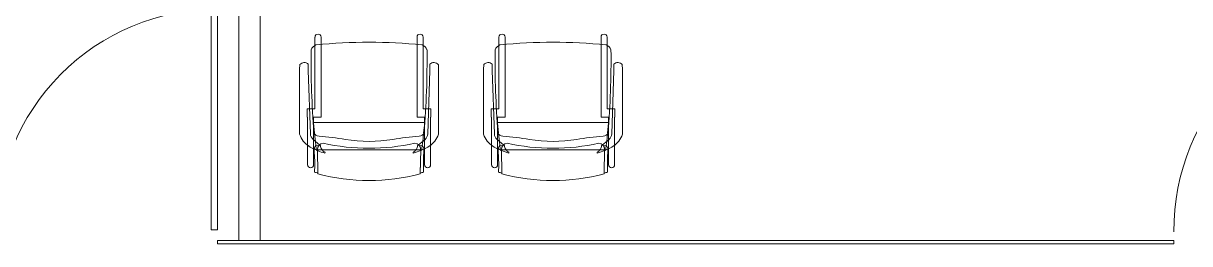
# Model space of a CAD drawing. Header units: inches. Extents: x 4757 to 6765, y 9919 to 10946.
# Drawn here: x 6284.3 to 6474.5, y 10788 to 10824 of the extents above; entities that cross this region are included whole.
import ezdxf

# ---------------------------------------------------------------- set-up
doc = ezdxf.new("R2010")
doc.units = ezdxf.units.IN
doc.header["$MEASUREMENT"] = 0
for name, color, linetype, lineweight in [('A-DOOR', 31, 'Continuous', 13), ('A-WALL', 113, 'Continuous', 13), ('I-FURN', 30, 'Continuous', 9), ('I-WALL', 2, 'Continuous', 9)]:
    doc.layers.add(name, color=color, linetype=linetype, lineweight=lineweight)

# ---------------------------------------------------------------- blocks, each defined once
blk = doc.blocks.new('Door - Glass Single - Patch - Short Handle-7125741-Level XX  POWER _ SIGNAL')
at = {"layer": 'A-DOOR', "lineweight": 20}
for p, q in [((17, 38), (17, 2)), ((18, 38), (17, 38)), ((18, 2), (18, 38)), ((17, 2), (18, 2))]:
    blk.add_line(p, q, dxfattribs=at)
at = {"layer": 'A-DOOR', "lineweight": 9}
blk.add_arc((18, 2), 36, 90, 180.5, dxfattribs=at)
blk = doc.blocks.new('F-Haworth_Chair_X99-Seminar - X99 Seminar Chair with Glides-V8-Level XX  POWER _ SIGNAL')
at = {"layer": 'I-FURN'}
for p, q in [((-8.82, 9.44), (-8.82, 10.78)), ((-7.83, 10.78), (-7.83, 9.57)), ((-7.83, 9.57), (-7.83, -2.27)), ((7.83, 9.57), (7.83, 10.78)), ((7.83, -2.27), (7.83, 9.57)), ((8.82, 10.78), (8.82, 9.44)), ((-8.82, -0.89), (-8.82, 9.44)), ((8.82, 9.44), (8.82, -0.89)), ((-11.32, 5.48), (-11.3, 6.32)), ((-9.92, 6.36), (-9.92, 5.36)), ((9.92, 5.36), (9.92, 6.36)), ((11.3, 6.32), (11.32, 5.48)), ((-11.32, -5.06), (-11.32, 5.48)), ((-9.92, 5.36), (-9.57, -4.97)), ((9.57, -4.97), (9.92, 5.36)), ((11.32, 5.48), (11.32, -5.06)), ((-10.07, -0.89), (-9.71, -0.89)), ((-10.07, -2.27), (-10.07, -0.89)), ((-9.71, -0.89), (-9.2, -0.89)), ((-9.2, -0.89), (-8.82, -0.89)), ((8.82, -0.89), (9.2, -0.89)), ((9.2, -0.89), (9.71, -0.89)), ((9.71, -0.89), (10.07, -0.89)), ((10.07, -0.89), (10.07, -2.27)), ((-10.04, -2.27), (-10.07, -2.27)), ((-10.04, -4.99), (-10.04, -2.27)), ((-9.07, -3.12), (9.07, -3.12)), ((-9.07, -3.2), (-9.07, -3.12)), ((-8.9, -4.8), (-9.07, -3.2)), ((-9.04, -2.27), (-9.04, -3.12)), ((-7.83, -2.27), (-9.04, -2.27)), ((-9.04, -3.12), (-9.04, -3.43)), ((-9.04, -3.43), (-9.04, -3.62)), ((-9.04, -3.62), (-9.04, -5.99)), ((9.04, -2.27), (7.83, -2.27)), ((9.07, -3.2), (8.9, -4.8)), ((9.04, -3.12), (9.04, -2.27)), ((9.04, -3.43), (9.04, -3.12)), ((9.04, -3.62), (9.04, -3.43)), ((9.04, -5.99), (9.04, -3.62)), ((9.07, -3.12), (9.07, -3.2)), ((10.04, -2.27), (10.04, -4.99)), ((10.07, -2.27), (10.04, -2.27)), ((-10.04, -6.81), (-10.04, -5)), ((-8.88, -4.99), (-8.89, -4.91)), ((-8.75, -6.22), (-8.88, -4.99)), ((8.88, -4.99), (8.75, -6.22)), ((8.89, -4.91), (8.88, -4.99)), ((10.04, -5), (10.04, -6.81)), ((-10.04, -10.02), (-10.04, -6.81)), ((-9.13, -5.92), (-8.07, -6.77)), ((-9.04, -5.99), (-9.04, -7.4)), ((-9.04, -7.4), (-9.04, -10.02)), ((-8.68, -6.87), (-8.75, -6.22)), ((-8.62, -7.42), (-8.68, -6.87)), ((-8.6, -7.6), (-8.62, -7.43)), ((-8.61, -6.81), (-8.23, -6.95)), ((-8.49, -7.6), (-8.56, -7.6)), ((-8.42, -7.57), (-8.34, -11.37)), ((-8.34, -11.52), (-8.42, -7.57)), ((-7.65, -7.6), (-8.4, -7.6)), ((-8.03, -6.81), (-7.95, -6.87)), ((7.65, -7.6), (-7.65, -7.6)), ((8.4, -7.6), (7.67, -7.6)), ((7.95, -6.87), (8.03, -6.81)), ((8.07, -6.77), (9.13, -5.92)), ((8.23, -6.95), (8.61, -6.81)), ((8.34, -11.37), (8.42, -7.57)), ((8.42, -7.57), (8.34, -11.52)), ((8.56, -7.6), (8.49, -7.6)), ((8.62, -7.43), (8.6, -7.6)), ((8.68, -6.87), (8.62, -7.42)), ((8.75, -6.22), (8.68, -6.87)), ((9.04, -7.4), (9.04, -5.99)), ((9.04, -10.02), (9.04, -7.4)), ((10.04, -6.81), (10.04, -10.02)), ((-7.18, -7.99), (-7.21, -8.13)), ((7.21, -8.13), (7.18, -7.99))]:
    blk.add_line(p, q, dxfattribs=at)
for centre, radius, start, end in [((-8.21, 8.28), 1.31, 110.0433, 159.9567), ((-8.32, 10.78), 0.495, 0, 180), ((0, -75.01), 84.96, 84.1475, 95.8525), ((8.32, 10.78), 0.495, 0, 180), ((8.21, 8.28), 1.31, 20.0433, 69.9567), ((144.06, 7.32), 153.52, 179.4749, 184.5213), ((-144.06, 7.32), 153.52, 355.4787, 0.5251), ((-10.58, 5.68), 0.956, 45.8901, 138.1099), ((10.58, 5.68), 0.956, 41.8901, 134.1099), ((-7.87, -3.92), 3.63, 198.1789, 238.0478), ((-8.18, -4.9), 1.39, 182.8013, 227.1078), ((-8.24, -4.59), 0.763, 194.2338, 275.7662), ((-11.32, -48.08), 42.84, 79.9767, 85.7699), ((11.32, -48.08), 42.84, 94.2301, 100.0233), ((8.24, -4.59), 0.763, 264.2338, 345.7662), ((8.18, -4.9), 1.39, 312.8922, 357.1987), ((7.87, -3.92), 3.63, 301.9522, 341.8211), ((-4.71, 1.15), 9.61, 238.0478, 243.9964), ((-5.2, -7.86), 3.74, 170.0936, 184.0143), ((-4.71, 1.15), 9.61, 243.9964, 245.8154), ((-8.28, -7.33), 0.613, 122.5427, 170.0936), ((-7.37, -7.55), 1.05, 95.9554, 181.1786), ((-7.37, -7.55), 1.05, 145.2002, 181.1786), ((-6.55, -6.76), 1.38, 185.0878, 212.4248), ((-6.55, -6.76), 1.38, 214.0187, 242.9497), ((0, 26.49), 33.83, 257.2285, 282.7715), ((0, 15.97), 22.19, 259.9767, 280.0233), ((6.55, -6.76), 1.38, 297.0503, 325.9813), ((7.37, -7.55), 1.05, 358.8214, 84.0446), ((6.55, -6.76), 1.38, 327.5752, 354.9122), ((7.37, -7.55), 1.05, 358.8214, 34.7998), ((8.28, -7.33), 0.613, 9.9064, 57.4573), ((4.71, 1.15), 9.61, 294.1846, 296.0036), ((5.2, -7.86), 3.74, 355.9857, 9.9064), ((4.71, 1.15), 9.61, 296.0036, 301.9522), ((-36.06, -10.03), 27.2, 357.4882, 4.0143), ((-4.71, 1.15), 9.61, 245.927, 246.4906), ((-4.71, 1.15), 9.61, 246.6393, 247.073), ((-4.71, 1.15), 9.61, 247.404, 254.9334), ((4.71, 1.15), 9.61, 285.0666, 292.7369), ((4.71, 1.15), 9.61, 292.927, 293.3607), ((4.71, 1.15), 9.61, 293.5094, 294.073), ((36.06, -10.03), 27.2, 175.9857, 182.5118), ((-9.54, -10.02), 0.498, 180, 0), ((0, 20.73), 33.17, 254.4478, 255.4234), ((0, 20.73), 33.17, 284.5766, 285.5522), ((9.54, -10.02), 0.498, 180, 0), ((0, 20.29), 32.89, 255.304, 284.6925)]:
    blk.add_arc(centre, radius, start, end, dxfattribs=at)
blk = doc.blocks.new('F-Haworth_Chair_X99-Seminar - X99 Seminar Chair with Glides-V9-Level XX  POWER _ SIGNAL')
at = {"layer": 'I-FURN'}
for p, q in [((-8.82, 9.44), (-8.82, 10.78)), ((-7.83, 10.78), (-7.83, 9.57)), ((-7.83, 9.57), (-7.83, -2.27)), ((7.83, 9.57), (7.83, 10.78)), ((7.83, -2.27), (7.83, 9.57)), ((8.82, 10.78), (8.82, 9.44)), ((-8.82, -0.89), (-8.82, 9.44)), ((8.82, 9.44), (8.82, -0.89)), ((-11.32, 5.48), (-11.3, 6.32)), ((-9.92, 6.36), (-9.92, 5.36)), ((9.92, 5.36), (9.92, 6.36)), ((11.3, 6.32), (11.32, 5.48)), ((-11.32, -5.06), (-11.32, 5.48)), ((-9.92, 5.36), (-9.57, -4.97)), ((9.57, -4.97), (9.92, 5.36)), ((11.32, 5.48), (11.32, -5.06)), ((-10.07, -0.89), (-9.71, -0.89)), ((-10.07, -2.27), (-10.07, -0.89)), ((-9.71, -0.89), (-9.2, -0.89)), ((-9.2, -0.89), (-8.82, -0.89)), ((8.82, -0.89), (9.2, -0.89)), ((9.2, -0.89), (9.71, -0.89)), ((9.71, -0.89), (10.07, -0.89)), ((10.07, -0.89), (10.07, -2.27)), ((-10.04, -2.27), (-10.07, -2.27)), ((-10.04, -4.99), (-10.04, -2.27)), ((-9.07, -3.12), (9.07, -3.12)), ((-9.07, -3.2), (-9.07, -3.12)), ((-8.9, -4.8), (-9.07, -3.2)), ((-9.04, -2.27), (-9.04, -3.12)), ((-7.83, -2.27), (-9.04, -2.27)), ((-9.04, -3.12), (-9.04, -3.43)), ((-9.04, -3.43), (-9.04, -3.62)), ((-9.04, -3.62), (-9.04, -5.99)), ((9.04, -2.27), (7.83, -2.27)), ((9.07, -3.2), (8.9, -4.8)), ((9.04, -3.12), (9.04, -2.27)), ((9.04, -3.43), (9.04, -3.12)), ((9.04, -3.62), (9.04, -3.43)), ((9.04, -5.99), (9.04, -3.62)), ((9.07, -3.12), (9.07, -3.2)), ((10.04, -2.27), (10.04, -4.99)), ((10.07, -2.27), (10.04, -2.27)), ((-10.04, -6.81), (-10.04, -5)), ((-8.88, -4.99), (-8.89, -4.91)), ((-8.75, -6.22), (-8.88, -4.99)), ((8.88, -4.99), (8.75, -6.22)), ((8.89, -4.91), (8.88, -4.99)), ((10.04, -5), (10.04, -6.81)), ((-10.04, -10.02), (-10.04, -6.81)), ((-9.13, -5.92), (-8.07, -6.77)), ((-9.04, -5.99), (-9.04, -7.4)), ((-9.04, -7.4), (-9.04, -10.02)), ((-8.68, -6.87), (-8.75, -6.22)), ((-8.62, -7.42), (-8.68, -6.87)), ((-8.6, -7.6), (-8.62, -7.43)), ((-8.61, -6.81), (-8.23, -6.95)), ((-8.49, -7.6), (-8.56, -7.6)), ((-8.42, -7.57), (-8.34, -11.37)), ((-8.34, -11.52), (-8.42, -7.57)), ((-7.65, -7.6), (-8.4, -7.6)), ((-8.03, -6.81), (-7.95, -6.87)), ((7.65, -7.6), (-7.65, -7.6)), ((8.4, -7.6), (7.65, -7.6)), ((7.95, -6.87), (8.03, -6.81)), ((8.07, -6.77), (9.13, -5.92)), ((8.23, -6.95), (8.61, -6.81)), ((8.34, -11.37), (8.42, -7.57)), ((8.42, -7.57), (8.34, -11.52)), ((8.56, -7.6), (8.49, -7.6)), ((8.62, -7.43), (8.6, -7.6)), ((8.68, -6.87), (8.62, -7.42)), ((8.75, -6.22), (8.68, -6.87)), ((9.04, -7.4), (9.04, -5.99)), ((9.04, -10.02), (9.04, -7.4)), ((10.04, -6.81), (10.04, -10.02)), ((-7.18, -7.99), (-7.21, -8.13)), ((7.21, -8.13), (7.18, -7.99))]:
    blk.add_line(p, q, dxfattribs=at)
for centre, radius, start, end in [((-8.21, 8.28), 1.31, 110.0433, 159.9567), ((-8.32, 10.78), 0.495, 0, 180), ((0, -75.01), 84.96, 84.1475, 95.8525), ((8.32, 10.78), 0.495, 0, 180), ((8.21, 8.28), 1.31, 20.0433, 69.9567), ((144.06, 7.32), 153.52, 179.4749, 184.5213), ((-144.06, 7.32), 153.52, 355.4787, 0.5251), ((-10.58, 5.68), 0.956, 45.8901, 138.1099), ((10.58, 5.68), 0.956, 41.8901, 134.1099), ((-7.87, -3.92), 3.63, 198.1789, 238.0478), ((-8.18, -4.9), 1.39, 182.8013, 227.1078), ((-8.24, -4.59), 0.763, 194.2338, 275.7662), ((-11.32, -48.08), 42.84, 79.9767, 85.7699), ((11.32, -48.08), 42.84, 94.2301, 100.0233), ((8.24, -4.59), 0.763, 264.2338, 345.7662), ((8.18, -4.9), 1.39, 312.8922, 357.1987), ((7.87, -3.92), 3.63, 301.9522, 341.8211), ((-4.71, 1.15), 9.61, 238.0478, 243.9964), ((-5.2, -7.86), 3.74, 170.0936, 184.0143), ((-4.71, 1.15), 9.61, 243.9964, 245.8154), ((-8.28, -7.33), 0.613, 122.5427, 170.0936), ((-7.37, -7.55), 1.05, 95.9554, 181.1786), ((-7.37, -7.55), 1.05, 145.2002, 181.1786), ((-6.55, -6.76), 1.38, 185.0878, 212.4248), ((-6.55, -6.76), 1.38, 214.0187, 242.9497), ((0, 26.49), 33.83, 257.2285, 282.7715), ((0, 15.97), 22.19, 259.9767, 280.0233), ((6.55, -6.76), 1.38, 297.0503, 325.9813), ((7.37, -7.55), 1.05, 358.8214, 84.0446), ((6.55, -6.76), 1.38, 327.5752, 354.9122), ((7.37, -7.55), 1.05, 358.8214, 34.7998), ((8.28, -7.33), 0.613, 9.9064, 57.4573), ((4.71, 1.15), 9.61, 294.1846, 296.0036), ((5.2, -7.86), 3.74, 355.9857, 9.9064), ((4.71, 1.15), 9.61, 296.0036, 301.9522), ((-36.06, -10.03), 27.2, 357.4882, 4.0143), ((-4.71, 1.15), 9.61, 245.927, 246.4906), ((-4.71, 1.15), 9.61, 246.6393, 247.073), ((-4.71, 1.15), 9.61, 247.2631, 254.9334), ((4.71, 1.15), 9.61, 285.0666, 292.7369), ((4.71, 1.15), 9.61, 292.927, 293.3607), ((4.71, 1.15), 9.61, 293.5094, 294.073), ((36.06, -10.03), 27.2, 175.9857, 182.5118), ((-9.54, -10.02), 0.498, 180, 0), ((0, 20.73), 33.17, 254.4478, 255.4234), ((0, 20.73), 33.17, 284.5766, 285.5522), ((9.54, -10.02), 0.498, 180, 0), ((0, 20.29), 32.89, 255.304, 284.6925)]:
    blk.add_arc(centre, radius, start, end, dxfattribs=at)

msp = doc.modelspace()

# ---------------------------------------------------------------- linework, layer by layer
at = {"layer": 'A-WALL'}
msp.add_line((6319.41, 10788.54), (6322.91, 10788.54), dxfattribs=at)
at = {"layer": 'I-WALL', "lineweight": 13}
for p, q in [((6319.41, 10940.17), (6319.41, 10788.54)), ((6322.91, 10788.54), (6322.91, 10940.17)), ((6319.41, 10788.54), (6315.92, 10788.54)), ((6315.92, 10788.54), (6315.92, 10788.04)), ((6471.92, 10788.54), (6322.91, 10788.54)), ((6471.92, 10788.04), (6471.92, 10788.54)), ((6315.92, 10788.04), (6471.92, 10788.04))]:
    msp.add_line(p, q, dxfattribs=at)

# ---------------------------------------------------------------- block references
at = {"layer": 'A-DOOR'}
for p in [(6297.92, 10788.29), (6489.92, 10788.29)]:
    msp.add_blockref('Door - Glass Single - Patch - Short Handle-7125741-Level XX  POWER _ SIGNAL', p, dxfattribs=at)
at = {"layer": 'I-FURN'}
for name, p in [('F-Haworth_Chair_X99-Seminar - X99 Seminar Chair with Glides-V8-Level XX  POWER _ SIGNAL', (6340.66, 10810.93)), ('F-Haworth_Chair_X99-Seminar - X99 Seminar Chair with Glides-V9-Level XX  POWER _ SIGNAL', (6370.66, 10810.93))]:
    msp.add_blockref(name, p, dxfattribs=at)

doc.saveas('drawing.dxf')
